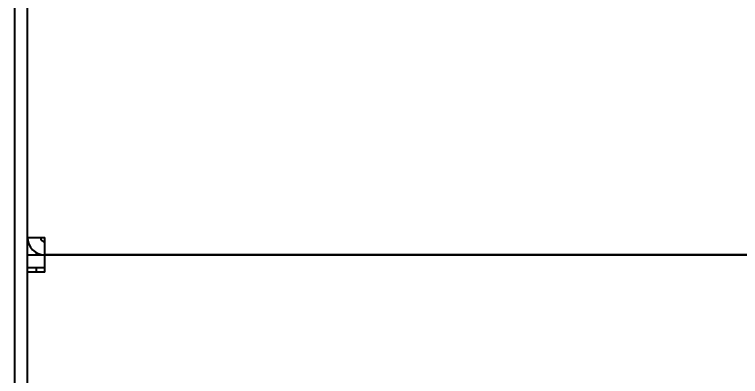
# Model space of a CAD drawing. Header units: millimetres. Extents: x 0 to 1682, y 0 to 1188.
# Drawn here: x 1284 to 1368, y 333.5 to 375.4 of the extents above; entities that cross this region are included whole.
import ezdxf

# ---------------------------------------------------------------- set-up
doc = ezdxf.new("R2010")
doc.units = ezdxf.units.MM
doc.header["$LTSCALE"] = 2
doc.layers.add('가시적인 것(ISO)', color=3, linetype='Continuous', lineweight=40)

msp = doc.modelspace()

# ---------------------------------------------------------------- linework, layer by layer
at = {"layer": '가시적인 것(ISO)'}
for p, q in [((1284.0059, 415.5992), (1284.0059, 239.5992)), ((1285.5059, 252.5992), (1285.5059, 415.5992)), ((1285.5059, 349.5992), (1285.5059, 412.3492)), ((1285.5059, 349.5992), (1287.5059, 349.5992)), ((1287.5059, 347.5992), (1287.5059, 349.5992)), ((1285.5059, 347.5992), (1287.5059, 347.5992)), ((1286.5059, 347.8671), (1286.5059, 347.5992)), ((1287.5059, 345.5992), (1287.5059, 347.5992)), ((1287.5059, 347.5992), (1529.5059, 347.5992)), ((1529.5059, 347.5992), (1287.5059, 347.5992)), ((1287.5059, 346.0992), (1285.5059, 346.0992)), ((1287.5059, 345.5992), (1285.5059, 345.5992)), ((1286.5059, 346.0992), (1286.5059, 345.5992))]:
    msp.add_line(p, q, dxfattribs=at)
for radius in [2, 0.5]:
    msp.add_arc((1287.5059, 349.5992), radius, 180, 270, dxfattribs=at)

doc.saveas('drawing.dxf')
